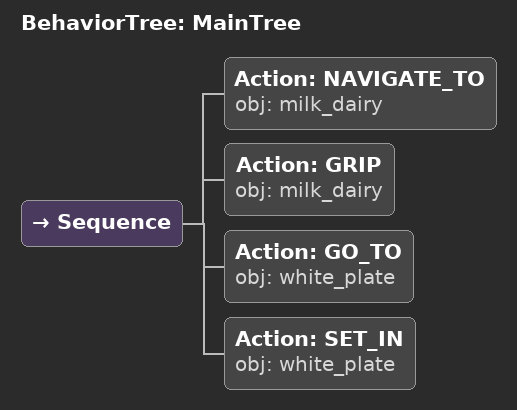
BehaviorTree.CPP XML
<root main_tree_to_execute="MainTree">
  <BehaviorTree ID="MainTree">
    <Sequence>
      <!-- Navigate to milk_dairy -->
      <Action ID="NAVIGATE_TO" obj="milk_dairy" />
      <!-- Grip milk_dairy -->
      <Action ID="GRIP" obj="milk_dairy" />
      <!-- Go to white_plate -->
      <Action ID="GO_TO" obj="white_plate" />
      <!-- Set in white_plate -->
      <Action ID="SET_IN" obj="white_plate" />
    </Sequence>
  </BehaviorTree>
</root>
